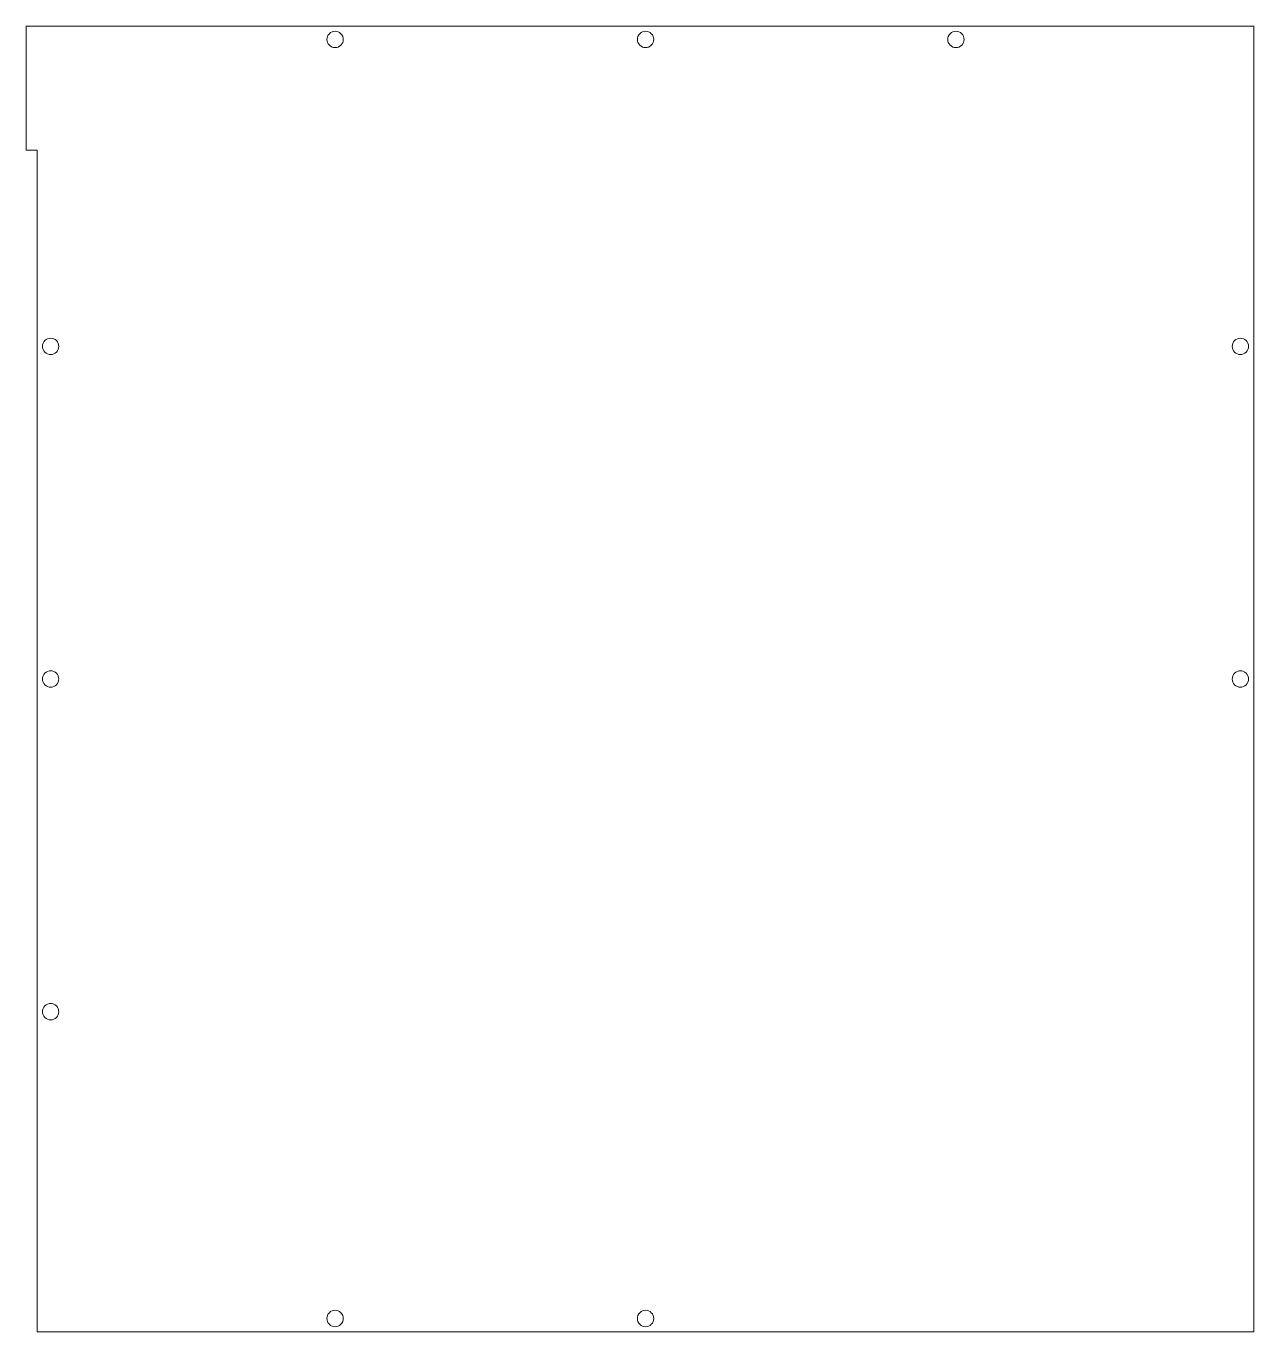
# Model space of a CAD drawing. Header units: millimetres. Extents: x -173 to -37, y -220 to -77.
import ezdxf

# ---------------------------------------------------------------- set-up
doc = ezdxf.new("R2010")
doc.units = ezdxf.units.MM
doc.header["$MEASUREMENT"] = 0
doc.layers.add('layer 1', color=7, linetype='Continuous')

msp = doc.modelspace()

# ---------------------------------------------------------------- linework, layer by layer
at = {"layer": 'layer 1', "color": 1, "lineweight": 9}
for points, knots in [([(-172.5439, -76.7012), (-172.5439, -76.7012), (-37.4717, -76.7012), (-37.4717, -76.7012), (-37.4717, -76.7012), (-37.4717, -220.3094), (-37.4717, -220.3094), (-37.4717, -220.3094), (-171.3244, -220.3094), (-171.3244, -220.3094), (-171.3244, -220.3094), (-171.3244, -90.3297), (-171.3244, -90.3297), (-171.3244, -90.3297), (-172.5439, -90.3297), (-172.5439, -90.3297), (-172.5439, -90.3297), (-172.5439, -76.7012), (-172.5439, -76.7012)], [0, 0, 0, 0, 0.16666667, 0.16666667, 0.16666667, 0.33333333, 0.33333333, 0.33333333, 0.5, 0.5, 0.5, 0.66666667, 0.66666667, 0.66666667, 0.83333333, 0.83333333, 0.83333333, 1, 1, 1, 1]), ([(-137.9111, -78.807), (-137.5597, -78.4556), (-137.5597, -77.8856), (-137.9111, -77.5342), (-138.2625, -77.1828), (-138.8325, -77.1828), (-139.1839, -77.5342), (-139.5353, -77.8856), (-139.5353, -78.4556), (-139.1839, -78.807), (-138.8325, -79.1584), (-138.2625, -79.1584), (-137.9111, -78.807)], [0, 0, 0, 0, 0.25, 0.25, 0.25, 0.5, 0.5, 0.5, 0.75, 0.75, 0.75, 1, 1, 1, 1]), ([(-103.7648, -78.807), (-103.4134, -78.4556), (-103.4134, -77.8856), (-103.7648, -77.5342), (-104.1162, -77.1828), (-104.6862, -77.1828), (-105.0376, -77.5342), (-105.389, -77.8856), (-105.389, -78.4556), (-105.0376, -78.807), (-104.6862, -79.1584), (-104.1162, -79.1584), (-103.7648, -78.807)], [0, 0, 0, 0, 0.25, 0.25, 0.25, 0.5, 0.5, 0.5, 0.75, 0.75, 0.75, 1, 1, 1, 1]), ([(-70.8912, -78.807), (-70.5398, -79.1584), (-69.9698, -79.1584), (-69.6184, -78.807), (-69.267, -78.4556), (-69.267, -77.8856), (-69.6184, -77.5342), (-69.9698, -77.1828), (-70.5398, -77.1828), (-70.8912, -77.5342), (-71.2426, -77.8856), (-71.2426, -78.4556), (-70.8912, -78.807)], [0, 0, 0, 0, 0.25, 0.25, 0.25, 0.5, 0.5, 0.5, 0.75, 0.75, 0.75, 1, 1, 1, 1]), ([(-169.212, -112.5592), (-168.8606, -112.2078), (-168.8606, -111.6378), (-169.212, -111.2864), (-169.5634, -110.935), (-170.1334, -110.935), (-170.4848, -111.2864), (-170.8362, -111.6378), (-170.8362, -112.2078), (-170.4848, -112.5592), (-170.1334, -112.9106), (-169.5634, -112.9106), (-169.212, -112.5592)], [0, 0, 0, 0, 0.25, 0.25, 0.25, 0.5, 0.5, 0.5, 0.75, 0.75, 0.75, 1, 1, 1, 1]), ([(-39.5905, -112.5592), (-39.2391, -112.9106), (-38.6691, -112.9106), (-38.3177, -112.5592), (-37.9663, -112.2078), (-37.9663, -111.6378), (-38.3177, -111.2864), (-38.6691, -110.935), (-39.2391, -110.935), (-39.5905, -111.2864), (-39.9419, -111.6378), (-39.9419, -112.2078), (-39.5905, -112.5592)], [0, 0, 0, 0, 0.25, 0.25, 0.25, 0.5, 0.5, 0.5, 0.75, 0.75, 0.75, 1, 1, 1, 1]), ([(-169.212, -147.8718), (-169.5634, -147.5204), (-170.1334, -147.5204), (-170.4848, -147.8718), (-170.8362, -148.2232), (-170.8362, -148.7932), (-170.4848, -149.1446), (-170.1334, -149.496), (-169.5634, -149.496), (-169.212, -149.1446), (-168.8606, -148.7932), (-168.8606, -148.2232), (-169.212, -147.8718)], [0, 0, 0, 0, 0.25, 0.25, 0.25, 0.5, 0.5, 0.5, 0.75, 0.75, 0.75, 1, 1, 1, 1]), ([(-39.5905, -149.1446), (-39.2391, -149.496), (-38.6691, -149.496), (-38.3177, -149.1446), (-37.9663, -148.7932), (-37.9663, -148.2232), (-38.3177, -147.8718), (-38.6691, -147.5204), (-39.2391, -147.5204), (-39.5905, -147.8718), (-39.9419, -148.2232), (-39.9419, -148.7932), (-39.5905, -149.1446)], [0, 0, 0, 0, 0.25, 0.25, 0.25, 0.5, 0.5, 0.5, 0.75, 0.75, 0.75, 1, 1, 1, 1]), ([(-169.212, -184.4572), (-169.5634, -184.1058), (-170.1334, -184.1058), (-170.4848, -184.4572), (-170.8362, -184.8086), (-170.8362, -185.3786), (-170.4848, -185.73), (-170.1334, -186.0814), (-169.5634, -186.0814), (-169.212, -185.73), (-168.8606, -185.3786), (-168.8606, -184.8086), (-169.212, -184.4572)], [0, 0, 0, 0, 0.25, 0.25, 0.25, 0.5, 0.5, 0.5, 0.75, 0.75, 0.75, 1, 1, 1, 1]), ([(-137.9111, -218.2011), (-138.2625, -217.8497), (-138.8325, -217.8497), (-139.1839, -218.2011), (-139.5353, -218.5525), (-139.5353, -219.1225), (-139.1839, -219.4739), (-138.8325, -219.8253), (-138.2625, -219.8253), (-137.9111, -219.4739), (-137.5597, -219.1225), (-137.5597, -218.5525), (-137.9111, -218.2011)], [0, 0, 0, 0, 0.25, 0.25, 0.25, 0.5, 0.5, 0.5, 0.75, 0.75, 0.75, 1, 1, 1, 1]), ([(-105.0376, -218.2011), (-105.389, -218.5525), (-105.389, -219.1225), (-105.0376, -219.4739), (-104.6862, -219.8253), (-104.1162, -219.8253), (-103.7648, -219.4739), (-103.4134, -219.1225), (-103.4134, -218.5525), (-103.7648, -218.2011), (-104.1162, -217.8497), (-104.6862, -217.8497), (-105.0376, -218.2011)], [0, 0, 0, 0, 0.25, 0.25, 0.25, 0.5, 0.5, 0.5, 0.75, 0.75, 0.75, 1, 1, 1, 1])]:
    msp.add_open_spline(points, degree=3, knots=knots, dxfattribs=at)

doc.saveas('drawing.dxf')
